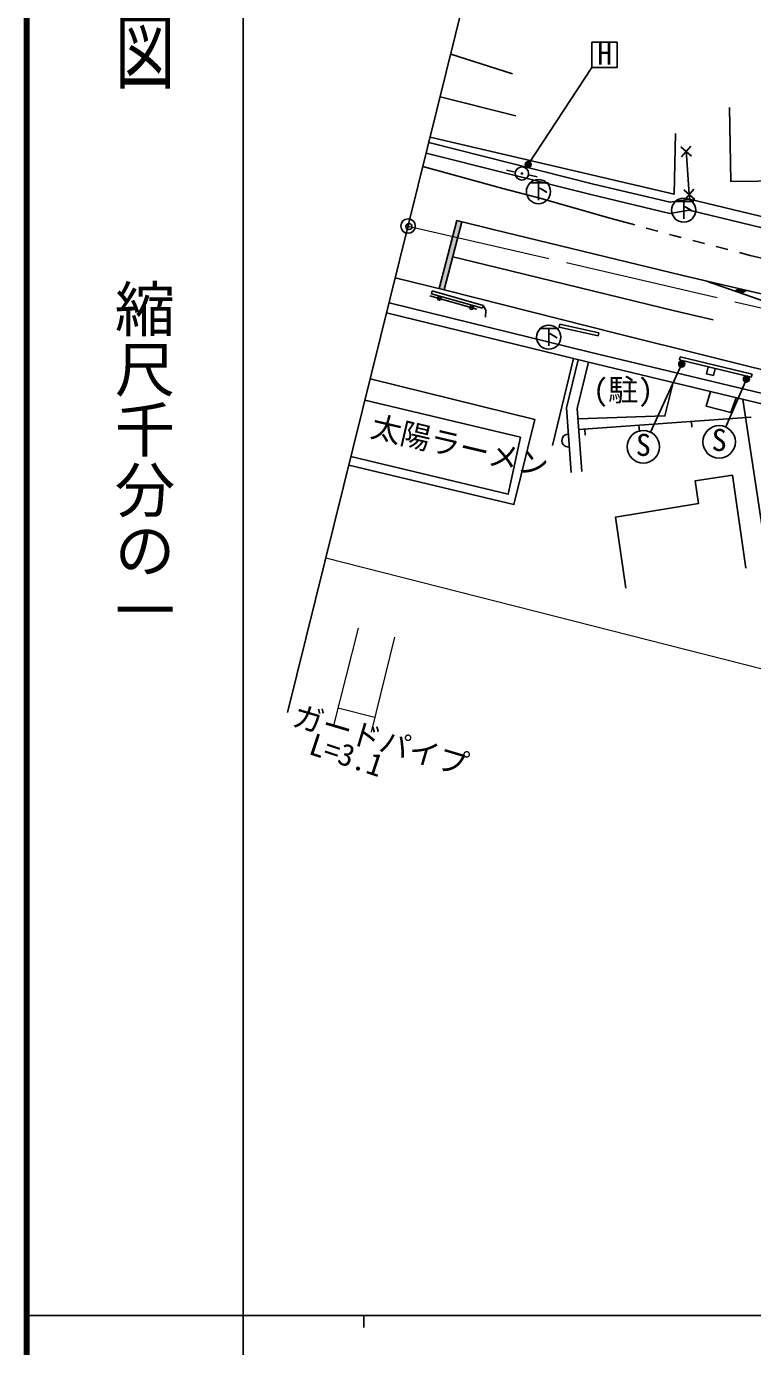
# Model space of a CAD drawing. Units: millimetres at full size, sheet at 1:1000; details may follow other scales. Extents: x 40000 to 680000, y 20000 to 380000.
# Drawn here: x 40000 to 100276, y 202409 to 311934 of the extents above; entities that cross this region are included whole.
import ezdxf
from ezdxf.enums import TextEntityAlignment as Align

# ---------------------------------------------------------------- set-up
doc = ezdxf.new("R2010")
doc.units = ezdxf.units.MM
doc.header["$LTSCALE"] = 1000
doc.header["$PDMODE"] = 32
doc.header["$PDSIZE"] = 500
doc.linetypes.add('CHAIN', pattern=[18.5, 12, -1.5, 3.5, -1.5])
for name, color, linetype, lineweight in [('M-BGD', 7, 'Continuous', 25), ('M-BGD-EXST', 7, 'Continuous', 25), ('M-BMK', 2, 'CHAIN', 13), ('M-BMK-OTRS', 5, 'Continuous', 25), ('M-BMK-SRVR', 3, 'Continuous', 25), ('M-STR-HTXT', 7, 'Continuous', 13), ('M-STR-STRC', 7, 'Continuous', 25), ('M-TTL', 2, 'Continuous', 140), ('M-TTL-BAND', 7, 'Continuous', 25)]:
    doc.layers.add(name, color=color, linetype=linetype, lineweight=lineweight)
doc.layers.add('M-BMK-HTXT', color=7, linetype='Continuous')
doc.layers.add('M-OTRS', color=6, linetype='Continuous')
doc.styles.add('@ＭＳ ゴシック', font='')
doc.styles.add('ＭＳ ゴシック', font='')
doc.styles.get('@ＭＳ ゴシック').set_extended_font_data('@MS Gothic')
doc.styles.get('ＭＳ ゴシック').set_extended_font_data('MS Gothic')

msp = doc.modelspace()

# ---------------------------------------------------------------- hatches: boundary and pattern name
at = {"layer": 'M-BGD'}
msp.add_hatch(color=256, dxfattribs=at).paths.add_polyline_path([(81080, 299742, 1), (81178, 299720, 1)])
at = {"layer": 'M-BGD-EXST'}
for points in [[(81899, 300470, 0.41421), (81649, 300720, 0.41421), (81399, 300470, 1)], [(94641, 283928, 0.41421), (94391, 284178, 0.41421), (94141, 283928, 1)], [(100008, 282680, 0.41421), (99758, 282930, 0.41421), (99508, 282680, 1)]]:
    msp.add_hatch(color=256, dxfattribs=at).paths.add_polyline_path(points)
at = {"layer": 'M-STR-STRC'}
for points in [[(76155, 295726), (75719, 295835), (74247, 290182), (74684, 290074)], [(99734, 290036), (99128, 290178), (98827, 289982), (99365, 289796)]]:
    msp.add_hatch(color=256, dxfattribs=at).paths.add_polyline_path(points)

# ---------------------------------------------------------------- linework, layer by layer
at = {"layer": 'M-BGD'}
for p, q in [((80336, 308006), (75217, 309619)), ((80613, 304529), (74340, 306085)), ((94317, 301945), (95215, 301166)), ((94372, 301108), (95155, 302012)), ((94754, 301671), (95043, 297611)), ((80592, 299852), (79860, 300016)), ((81666, 299611), (82398, 299447)), ((94572, 298364), (95470, 297585)), ((94627, 297528), (95410, 298431)), ((73498, 289582), (77398, 288473)), ((73687, 289990), (73618, 289750)), ((73618, 289750), (77843, 288550)), ((73687, 289990), (77911, 288791)), ((77911, 288791), (77843, 288550)), ((84212, 286974), (84266, 287218)), ((84212, 286974), (87468, 286257)), ((84266, 287218), (87522, 286501)), ((87522, 286501), (87468, 286257)), ((83654, 277178), (85412, 284375)), ((94207, 284267), (94266, 284510)), ((94207, 284267), (100168, 282833)), ((94266, 284510), (100226, 283076)), ((100168, 282833), (100226, 283076)), ((85849, 278485), (100152, 279507)), ((86351, 278521), (86380, 278025)), ((90829, 278841), (90880, 278296)), ((95238, 278696), (95205, 279154))]:
    msp.add_line(p, q, dxfattribs=at)
for points in [[(98359, 305206), (98469, 299057), (103040, 299123), (103018, 298113), (105677, 298179), (105743, 299189), (109639, 299234), (109419, 305273)], [(339810, 269662), (330418, 269038), (315830, 268142), (304469, 267624), (292772, 267475), (285728, 267420), (273635, 267638), (261372, 268108), (238048, 269773), (226438, 270765), (215023, 272134), (200367, 274218), (189507, 276026), (176863, 278419), (160170, 281921), (135195, 287838), (119142, 291761), (108043, 294477), (95043, 297611), (93433, 297340), (87074, 298852), (73399, 302291)], [(73509, 302733), (93763, 298009), (93868, 303058)], [(339870, 268764), (330476, 268140), (315878, 267244), (304496, 266724), (292781, 266575), (285723, 266520), (273610, 266738), (261323, 267209), (237978, 268875), (226346, 269870), (214906, 271242), (200230, 273329), (189350, 275139), (176686, 277537), (159974, 281043), (134984, 286963), (118928, 290887), (107831, 293603), (95011, 296693), (93402, 296422), (86860, 297978), (73182, 301417)], [(69895, 288167), (86557, 284096), (102751, 280200), (117385, 276531), (142483, 270600), (159104, 266527), (173001, 263613), (187430, 261041), (206886, 257891), (223635, 255794), (246802, 253956), (255574, 253366), (274476, 252631), (291260, 252443), (313444, 252959), (327209, 253584), (338570, 254159)], [(70099, 288992), (86757, 284922), (102954, 281025), (117586, 277356), (142682, 271426), (159292, 267356), (173163, 264447), (187572, 261879), (207007, 258733), (223721, 256639), (246864, 254804), (255619, 254215), (274497, 253481), (291255, 253293), (313415, 253808), (327168, 254433), (338527, 255008)], [(77911, 288791), (78126, 288393), (78105, 287814)], [(85206, 274935), (84815, 280297), (85789, 284284)], [(86104, 275000), (85723, 280222), (86663, 284070)], [(66757, 275521), (80469, 272265), (82211, 279317), (68541, 282709)], [(85785, 279366), (93002, 279613), (93669, 282385)], [(96781, 281636), (96422, 280428), (98476, 279902), (98914, 281123)], [(66938, 276248), (79998, 273115), (81001, 277855), (68101, 280936)], [(99472, 280988), (101572, 267113), (101959, 267148)], [(89757, 265341), (88906, 271228), (95779, 272340), (95517, 274237), (98593, 274695), (99706, 266976)]]:
    msp.add_lwpolyline(points, dxfattribs=at)
msp.add_lwpolyline([(97164, 283556), (96580, 283696), (96440, 283113), (97023, 282973)], close=True, dxfattribs=at)
for centre, radius in [((81129, 299731), 550), ((81129, 299731), 50), ((74263, 289365), 150), ((76951, 288600), 150)]:
    msp.add_circle(centre, radius, dxfattribs=at)
msp.add_arc((84982, 277567), 531, 90.76664, 277.57695, dxfattribs=at)
at = {"layer": 'M-BGD-EXST'}
for p, q in [((89027, 310627), (86927, 310627)), ((86927, 310627), (86927, 308527)), ((89027, 308527), (89027, 310627)), ((81649, 300470), (86927, 308527)), ((86927, 308527), (89027, 308527)), ((94391, 283928), (91796, 278273)), ((99758, 282680), (98041, 278703))]:
    msp.add_line(p, q, dxfattribs=at)
for centre, radius in [((81649, 300470), 250), ((82500, 298227), 1000), ((94554, 296689), 1000), ((83350, 286154), 1000), ((94391, 283928), 250), ((99758, 282680), 250), ((91205, 277060), 1350), ((97499, 277467), 1350)]:
    msp.add_circle(centre, radius, dxfattribs=at)
at = {"layer": 'M-BMK'}
msp.add_lwpolyline([(71681, 295368), (85658, 292155), (103789, 287932), (128067, 282275), (150572, 276927), (170602, 272542), (183789, 269928), (195353, 267922), (202611, 266732), (209959, 265666), (218188, 264597), (224667, 263847), (237792, 262541), (248182, 261673), (255978, 261256), (265756, 260723), (279003, 260307), (293073, 260170), (302425, 260249), (313013, 260545), (326456, 261238), (336716, 261870), (350030, 263114)], dxfattribs=at)
at = {"layer": 'M-BMK-OTRS'}
msp.add_line((61669, 255014), (82570, 339255), dxfattribs=at)
at = {"layer": 'M-BMK-SRVR'}
msp.add_circle((71681, 295368), 600, dxfattribs=at)
at = {"layer": 'M-OTRS'}
msp.add_point((71748, 295331), dxfattribs=at)
at = {"layer": 'M-STR-HTXT'}
for p, q in [((64854, 267852), (130869, 251065)), ((67550, 262014), (65484, 253931)), ((70539, 261262), (68613, 253380)), ((68910, 254594), (65853, 255375))]:
    msp.add_line(p, q, dxfattribs=at)
at = {"layer": 'M-STR-STRC'}
for p, q in [((75719, 295835), (74247, 290182)), ((76155, 295726), (74684, 290074)), ((92419, 294936), (91454, 295197)), ((96288, 293921), (95320, 294170)), ((98224, 293421), (97256, 293671)), ((96855, 290666), (96906, 290699)), ((97393, 290479), (97512, 290557)), ((98827, 289982), (99128, 290178)), ((99365, 289796), (99734, 290036))]:
    msp.add_line(p, q, dxfattribs=at)
for points in [[(90488, 295459), (88526, 295990), (82618, 297689), (79545, 298498), (72907, 300309)], [(170797, 272498), (166450, 273542), (159938, 274932), (153700, 276362), (146346, 278081), (139616, 279897), (130766, 282233), (124464, 283939), (118437, 285494), (111141, 287222), (105020, 288797), (94483, 291266), (78736, 295082), (75719, 295835)], [(94351, 294420), (93716, 294584), (93384, 294674)], [(97008, 287593), (93788, 288348), (78020, 292169), (75400, 292822)], [(111165, 290197), (108700, 290830), (104633, 291887), (100082, 292942), (99193, 293171)], [(70617, 291077), (74902, 290020), (89006, 286450), (104333, 282649), (111196, 280867), (119413, 278942), (129625, 276784), (136179, 275504), (145981, 273583), (151300, 272477), (160314, 270745), (166897, 269371), (174713, 267843), (181974, 266470), (192199, 264647)], [(170797, 272498), (162991, 273653), (154983, 274976), (148729, 276161), (144117, 277040), (137210, 278355), (131777, 279412), (126641, 280301), (125664, 280459), (121939, 281556), (117089, 283324), (109849, 286049), (103931, 288213), (96454, 290805)]]:
    msp.add_lwpolyline(points, dxfattribs=at)
at = {"layer": 'M-TTL'}
msp.add_line((40000, 380000), (40000, 20000), dxfattribs=at)
at = {"layer": 'M-TTL-BAND'}
for p, q in [((58000, 370000), (58000, 20000)), ((40000, 205000), (579000, 205000)), ((68000, 205000), (68000, 204000))]:
    msp.add_line(p, q, dxfattribs=at)

# ---------------------------------------------------------------- texts
at = {"layer": 'M-BGD-EXST', "style": 'ＭＳ ゴシック'}
for s, height, p in [('H', 1833, (87379, 308219)), ('下', 1320, (81647, 297240)), ('下', 1320, (93702, 295702)), ('下', 1320, (82498, 285167))]:
    msp.add_text(s, height=height, dxfattribs=at).set_placement(p, align=Align.BOTTOM_LEFT)
for p in [(96844, 276174), (90549, 275767)]:
    msp.add_text('S', height=1833, rotation=358.508, dxfattribs=at).set_placement(p, align=Align.BOTTOM_LEFT)
at = {"layer": 'M-BMK-HTXT', "style": 'ＭＳ ゴシック'}
msp.add_text('(駐)', height=1833, dxfattribs=at).set_placement((87035, 280303), align=Align.BOTTOM_LEFT)
msp.add_text('太陽ラーメン', height=1833, rotation=346.817, dxfattribs=at).set_placement((68339, 277385), align=Align.BOTTOM_LEFT)
at = {"layer": 'M-STR-HTXT', "style": 'ＭＳ ゴシック'}
for s, rotation, p in [('ガードパイプ', 343.584, (61800, 253438)), ('L=3.1', 341.651, (63160, 251080))]:
    msp.add_text(s, height=1833, rotation=rotation, dxfattribs=at).set_placement(p, align=Align.BOTTOM_LEFT)
at = {"layer": 'M-TTL-BAND', "style": '@ＭＳ ゴシック', "width": 1.4}
msp.add_text('平  面  図', height=3666, rotation=270, dxfattribs=at).set_placement((49777, 306475), align=Align.MIDDLE_RIGHT)
at = {"layer": 'M-TTL-BAND', "style": '@ＭＳ ゴシック'}
msp.add_text('縮尺千分の一', height=3666, rotation=270, dxfattribs=at).set_placement((49777, 261030), align=Align.MIDDLE_RIGHT)

doc.saveas('drawing.dxf')
